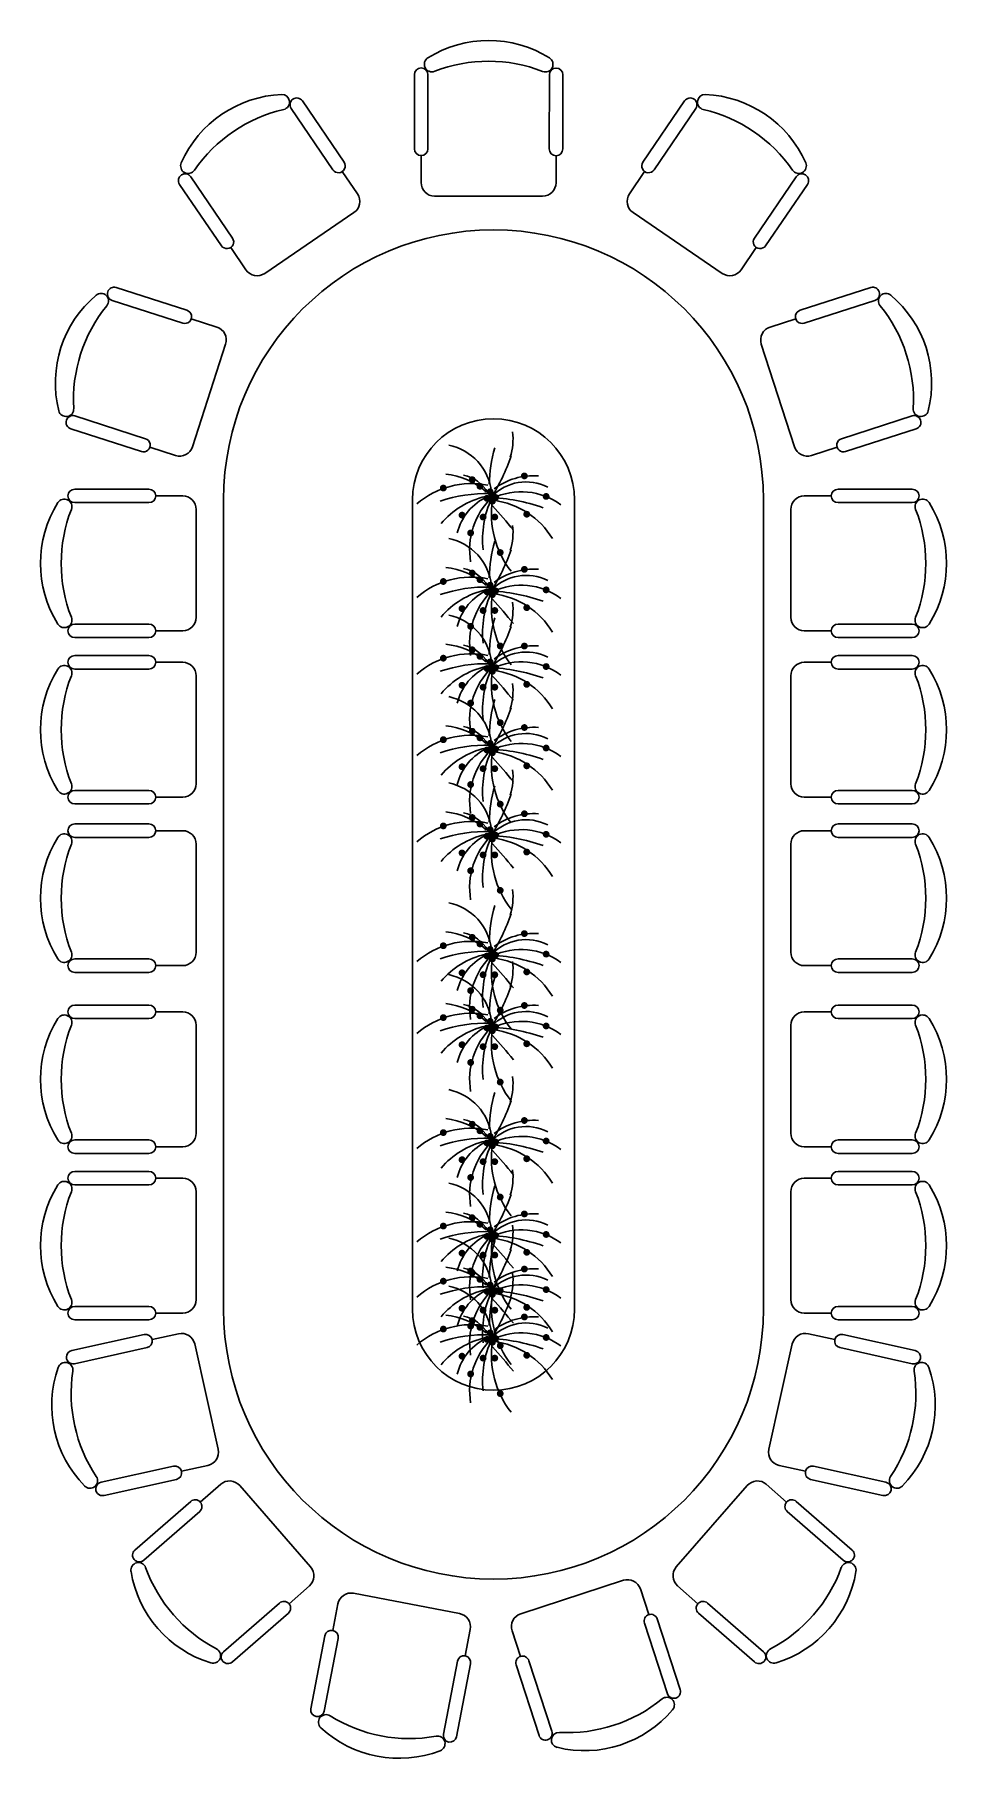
# Model space of a CAD drawing. Extents: x 56101 to 59501, y -50727 to -44295.
import ezdxf

# ---------------------------------------------------------------- set-up
doc = ezdxf.new("R2010")
doc.units = 0
doc.header["$LTSCALE"] = 8
doc.header["$MEASUREMENT"] = 0
doc.layers.get('0').update_dxf_attribs({"linetype": 'CONTINUOUS'})
doc.layers.add('4', color=5, linetype='CONTINUOUS')
doc.layers.add('摆设线', color=4, linetype='CONTINUOUS')

# ---------------------------------------------------------------- blocks, each defined once
blk = doc.blocks.new('植物001')
at = {"color": 2, "const_width": 30}
for points in [[(-219, 155, 1), (-189, 155, 1)], [(241, 188, 1), (271, 188, 1)], [(-474, 81, 1), (-444, 81, 1)], [(-151, 97, 1), (-121, 97, 1)], [(-89, -10, 1), (-59, -10, 1)], [(-61, 48, 1), (-31, 48, 1)], [(-48, 15, 1), (-18, 15, 1)], [(-13, -2, 1), (17, -2, 1)], [(433, 7, 1), (463, 7, 1)], [(-309, -158, 1), (-279, -158, 1)], [(-123, -175, 1), (-93, -175, 1)], [(-41, -35, 1), (-11, -35, 1)], [(-20, -175, 1), (10, -175, 1)], [(262, -150, 1), (292, -150, 1)], [(-233, -315, 1), (-203, -315, 1)], [(28, -488, 1), (58, -488, 1)]]:
    blk.add_lwpolyline(points, format="xyb", close=True, dxfattribs=at)
at = {"color": 2}
for centre, radius, start, end in [((-511, -11), 482, 6.9904, 78.0284), ((-392, 514), 548, 342.9456, 6.4814), ((1171, 95), 1225, 163.8561, 179.1105), ((-1769, 1042), 2026, 328.9873, 340.361), ((-507, -439), 647, 48.7581, 83.8624), ((-343, -113), 315, 28.8901, 78.4579), ((338, -392), 582, 85.8741, 126.9558), ((-212, -612), 732, 78.5516, 130.9815), ((-83, -1224), 1256, 88.3286, 108.729), ((77, -703), 728, 103.0452, 139.7766), ((127, -428), 476, 114.0956, 166.2953), ((271, -287), 422, 62.9909, 135.9102), ((229, -538), 586, 53.3231, 115.7633), ((422, -465), 649, 134.4861, 189.3762), ((751, -374), 864, 155.0888, 185.9637), ((-114, -1606), 1605, 70.5249, 87.8244), ((778, -150), 813, 171.2496, 218.2333), ((-3316, -3110), 4475, 39.0488, 42.6799), ((-110, -738), 718, 31.315, 82.1378)]:
    blk.add_arc(centre, radius, start, end, dxfattribs=at)
at = {"color": 2, "width": 0.8, "flags": 9}
for tag in ['YSIZE', 'XSIZE']:
    blk.add_attdef(tag, (-28, -2), '', height=0.5, dxfattribs=at)
blk = doc.blocks.new('椅子001')
at = {"color": 4}
for p, q in [((-250, 526.8), (-250, 426.8)), ((-200, 576.8), (200, 576.8)), ((250, 526.8), (250, 426.8)), ((-275, 126.8), (-275, 401.8)), ((-225, 401.8), (-225, 126.8)), ((225, 126.8), (225, 401.8)), ((275, 401.8), (275, 126.8))]:
    blk.add_line(p, q, dxfattribs=at)
for centre, radius, start, end in [((-200, 526.8), 50, 90, 180), ((200, 526.8), 50, 360, 90), ((-250, 401.8), 25, 360, 180), ((250, 401.8), 25, 360, 180), ((-250, 126.8), 25, 180, 0), ((-210.2, 88.1), 28.1, 68.76069, 238.10921), ((0, 628.9), 552.1, 248.76069, 291.23931), ((210.2, 88.1), 28.1, 301.89079, 111.23931), ((250, 126.8), 25, 180, 0), ((0, 425.9), 425.9, 238.10921, 301.89079)]:
    blk.add_arc(centre, radius, start, end, dxfattribs=at)
at = {"color": 4, "width": 0.8, "flags": 9}
for tag in ['YSIZE', 'XSIZE']:
    blk.add_attdef(tag, (0, 314.9), '', height=0.5, rotation=90, dxfattribs=at)
blk = doc.blocks.new('A$C17716700')
at = {"layer": '摆设线'}
for points in [[(678.4, 4662.7), (678.4, 1662.7)], [(1378.4, 4662.7), (1378.4, 1662.7)], [(1978.4, 1662.7), (1978.4, 4662.7)], [(2678.4, 1662.7), (2678.4, 4662.7)]]:
    blk.add_lwpolyline(points, dxfattribs=at)
at = {"layer": '摆设线', "ltscale": 8}
for centre, radius, start, end in [((1678.4, 4662.7), 1000, 0, 180), ((1678.4, 4662.7), 300, 0, 180), ((1678.4, 1662.7), 1000, 180, 360), ((1678.4, 1662.7), 300, 180, 360)]:
    blk.add_arc(centre, radius, start, end, dxfattribs=at)
at = {"layer": '4', "ltscale": 8, "xscale": -1}
for p, rotation in [((1660.6, 6364.7), 179.9551319000019), ((2685.3, 6091.1), 145.7675750188658), ((3281.1, 5226.4), 107.8772205280149), ((3356.8, 4427), 90), ((3356.8, 3810.4), 90), ((3356.8, 3186.2), 90), ((0, 2515), 270), ((0, 1898.4), 270), ((51.8, 1213.3), 282.567230121861), ((434.8, 479.4), 311.0823788479154), ((1247.7, 6), 349.1289252458047)]:
    blk.add_blockref('椅子001', p, dxfattribs=dict(at, rotation=rotation))
at = {"layer": '4', "ltscale": 8}
for p, rotation in [((671.5, 6091.1), 214.2324249811187), ((75.7, 5226.4), 252.1227794719696), ((0, 4427), 270), ((0, 3810.4), 270), ((0, 3186.2), 270), ((3356.8, 2515), 90), ((3356.8, 1898.4), 90), ((3305, 1213.3), 77.432769878139), ((2921.9, 479.4), 48.91762115208457), ((2148, 47.7), 18.03432380417611)]:
    blk.add_blockref('椅子001', p, dxfattribs=dict(at, rotation=rotation))

msp = doc.modelspace()

# ---------------------------------------------------------------- block references
at = {"layer": '4', "ltscale": 8}
msp.add_blockref('A$C17716700', (56122.8, -50681.4), dxfattribs=at)
at = {"layer": '4', "ltscale": 8, "xscale": 0.42, "yscale": 0.42, "zscale": 0.42}
for p in [(57808.1, -46009.3), (57808.1, -46355.6), (57808.1, -46639.8), (57808.1, -46941.8), (57808.1, -47261.4), (57808.1, -47705.5), (57808.1, -47971.9), (57808.1, -48398.1), (57808.1, -48744.5), (57808.1, -48948.7), (57808.1, -49126.3)]:
    msp.add_blockref('植物001', p, dxfattribs=at)

doc.saveas('drawing.dxf')
